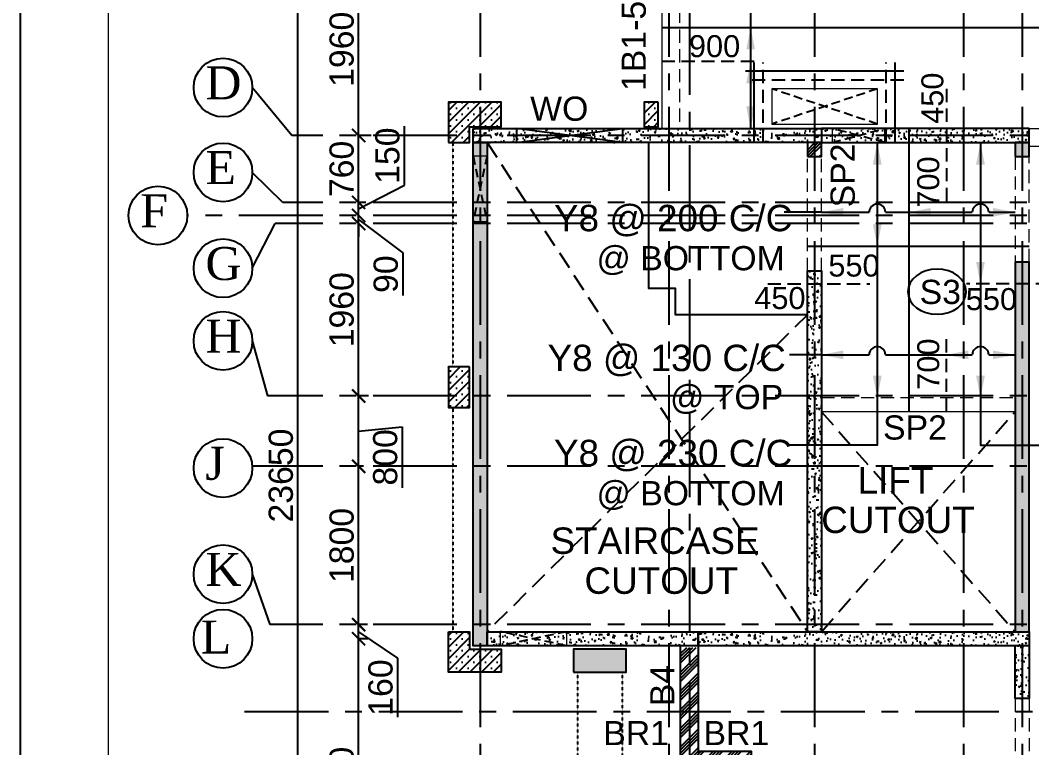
# Model space of a CAD drawing. Header units: inches. Extents: x 278200 to 407749, y -182622 to -96622.
# Drawn here: x 278200 to 289696, y -153893 to -145623 of the extents above; entities that cross this region are included whole.
import ezdxf

# ---------------------------------------------------------------- set-up
doc = ezdxf.new("R2010")
doc.units = ezdxf.units.IN
doc.header["$MEASUREMENT"] = 0
for name, pattern in [('CENTER', [50.8, 31.75, -6.35, 6.35, -6.35]), ('DASHED2', [9.525, 6.35, -3.175]), ('Hidden', [3, 2, -1])]:
    doc.linetypes.add(name, pattern=pattern)
for name, color, linetype in [('1', 8, 'Continuous'), ('160 R.C. WALL HAT', 8, 'Continuous'), ('160 R.C.WALL', 6, 'Continuous'), ('2', 5, 'Continuous'), ('4', 4, 'Continuous'), ('5', 2, 'Continuous'), ('AR-Column', 40, 'Continuous'), ('AR-Hidden', 251, 'DASHED2'), ('BEAM TEXT', 4, 'Continuous'), ('CUTOUT LINE', 2, 'Continuous'), ('DIM', 251, 'Continuous'), ('DOP IN SHEAR WALL', 5, 'Continuous'), ('GIRD CIR', 1, 'Continuous'), ('GIRD TEXT', 4, 'Continuous'), ('GRID', 8, 'CENTER'), ('GRID DIM', 4, 'Continuous'), ('NON S.WALL HATCH', 8, 'Continuous'), ('NON STRUC R.C.WALL', 6, 'Continuous'), ('NON.STRUC.R.C.WALLS', 1, 'Continuous'), ('SECOND FLOOR BEAM', 6, 'Continuous'), ('SLAB ARROW', 5, 'Continuous'), ('SLAB DIS', 32, 'Continuous'), ('SPANRAL BEAM', 3, 'Continuous'), ('TEXT-1', 3, 'Continuous')]:
    doc.layers.add(name, color=color, linetype=linetype)
for name, color, linetype, lineweight in [('BEAMS', 3, 'Continuous', 0), ('cutout', 2, 'Continuous', 5), ('JKEC COLHAT', 2, 'Continuous', 20), ('SLAB CIR', 1, 'Continuous', 25), ('SLAB REIN', 31, 'Continuous', 0), ('SLAB TXT', 3, 'Continuous', 0), ('text', 4, 'Continuous', 30)]:
    doc.layers.add(name, color=color, linetype=linetype, lineweight=lineweight)
doc.styles.add('T200', font='sanss___.ttf', dxfattribs={"height": 275})
doc.styles.add('T300', font='sanss___.ttf', dxfattribs={"height": 350})
doc.styles.add('T400', font='romantic.ttf')
doc.dimstyles.new('T 300', dxfattribs={"dimtxt": 275, "dimasz": 150, "dimexe": 1, "dimexo": 0, "dimgap": 50, "dimtad": 1, "dimdec": 0, "dimrnd": 5, "dimdsep": 46, "dimtxsty": 'T200', "dimblk": 'ARCHTICK', "dimcen": 2.5, "dimdle": 1, "dimclrd": 5, "dimclre": 253, "dimclrt": 4, "dimadec": 0, "dimazin": 0, "dimtfac": 1, "dimtdec": 0, "dimtmove": 2, "dimatfit": 3, "dimfxl": 0, "dimarcsym": 0})
pattern_1 = [(50, (2466434.82, 88742.12), (179.315046, -15.688034), [18.75, -206.25]), (355, (2466434.82, 88742.12), (-34.687833, 188.048033), [15, -165]), (100.4514445, (2466449.76, 88740.82), (144.627212, 172.359998), [15.935048, -175.285528]), (46.1842, (2466434.82, 88792.12), (266.810333, -41.37982), [28.125, -309.375]), (96.635635, (2466457.05, 88788.67), (233.665486, 243.52965), [23.902586, -262.92844]), (351.184164, (2466434.82, 88792.12), (233.665486, 243.52965), [22.5, -247.5]), (21, (2466459.82, 88779.62), (149.226763, -100.654723), [18.75, -206.25]), (326, (2466459.82, 88779.62), (60.828833, 181.287511), [15, -165]), (71.451445, (2466472.25, 88771.23), (210.055594, 80.632788), [15.935047, -175.285528]), (37.5, (2466434.816, 88742.12), (3.0399638, 83.2234635), [0, -163, 0, -167.5, 0, -165.625]), (7.5, (2466434.82, 88742.12), (65.7673844, 98.602928), [0, -95.5, 0, -159.25, 0, -63.125]), (327.5, (2466379.066, 88742.12), (133.455609, -5.638718), [0, -62.5, 0, -195, 0, -258.75]), (317.5, (2466354.07, 88742.12), (145.7965423, 25.0262456), [0, -81.25, 0, -129.5, 0, -183.75])]
pattern_2 = [(45, (-131825.64, 75915.45), (-66.29126, 66.29126), []), (45, (-131759.35, 75915.45), (-66.29126, 66.29126), [0, -93.75])]

# ---------------------------------------------------------------- blocks, each defined once
blk = doc.blocks.new('_ARCHTICK')
at = {"color": 0, "linetype": 'ByBlock', "const_width": 0.15}
blk.add_lwpolyline([(-0.5, -0.5), (0.5, 0.5)], dxfattribs=at)
blk = doc.blocks.new('*D746')
at = {"layer": 'Defpoints', "color": 0}
for p in [(281355, -138974), (281812, -138974, 15), (281812, -162624, 15)]:
    blk.add_point(p, dxfattribs=at)
at = {"layer": 'GRID DIM', "color": 253, "lineweight": -2}
for p, q in [((281812, -138974), (281354, -138974)), ((281812, -162624), (281354, -162624))]:
    blk.add_line(p, q, dxfattribs=at)
at = {"layer": 'GRID DIM', "color": 5, "lineweight": -2}
blk.add_line((281355, -162625), (281355, -138973), dxfattribs=at)
at = {"layer": 'GRID DIM', "color": 5, "lineweight": -2, "xscale": 150, "yscale": 150, "zscale": 150}
for p, rotation in [((281355, -138974), 90), ((281355, -162624), 270)]:
    blk.add_blockref('_ARCHTICK', p, dxfattribs=dict(at, rotation=rotation))
at = {"layer": 'GRID DIM', "color": 4, "insert": (281163, -150799), "char_height": 275, "attachment_point": 5, "rotation": 90, "style": 'T200'}
blk.add_mtext('23650', dxfattribs=at)
blk = doc.blocks.new('*D749')
at = {"layer": 'Defpoints', "color": 0}
for p in [(282046, -152654), (282149, -152654, 15), (282220, -155964, 15)]:
    blk.add_point(p, dxfattribs=at)
at = {"layer": 'GRID DIM', "color": 253, "lineweight": -2}
for p, q in [((282149, -152654), (282045, -152654)), ((282220, -155964), (282045, -155964))]:
    blk.add_line(p, q, dxfattribs=at)
at = {"layer": 'GRID DIM', "color": 5, "lineweight": -2}
blk.add_line((282046, -155965), (282046, -152653), dxfattribs=at)
at = {"layer": 'GRID DIM', "color": 5, "lineweight": -2, "xscale": 150, "yscale": 150, "zscale": 150}
for p, rotation in [((282046, -152654), 90), ((282046, -155964), 270)]:
    blk.add_blockref('_ARCHTICK', p, dxfattribs=dict(at, rotation=rotation))
at = {"layer": 'GRID DIM', "color": 4, "insert": (281854, -154309), "char_height": 275, "attachment_point": 5, "rotation": 90, "style": 'T200'}
blk.add_mtext('3310', dxfattribs=at)
blk = doc.blocks.new('*D750')
at = {"layer": 'Defpoints', "color": 0}
for p in [(282046, -152494), (282146, -152494, 15), (282149, -152654, 15)]:
    blk.add_point(p, dxfattribs=at)
at = {"layer": 'GRID DIM', "color": 253, "lineweight": -2}
for p, q in [((282146, -152494), (282045, -152494)), ((282149, -152654), (282045, -152654))]:
    blk.add_line(p, q, dxfattribs=at)
at = {"layer": 'GRID DIM', "color": 5, "lineweight": -2}
for p, q in [((282046, -152655), (282046, -152493)), ((282046, -152574), (282488, -152873)), ((282488, -152873), (282488, -153545))]:
    blk.add_line(p, q, dxfattribs=at)
at = {"layer": 'GRID DIM', "color": 5, "lineweight": -2, "xscale": 150, "yscale": 150, "zscale": 150}
for p, rotation in [((282046, -152494), 90), ((282046, -152654), 270)]:
    blk.add_blockref('_ARCHTICK', p, dxfattribs=dict(at, rotation=rotation))
at = {"layer": 'GRID DIM', "color": 4, "insert": (282296, -153209), "char_height": 275, "attachment_point": 5, "rotation": 90, "style": 'T200'}
blk.add_mtext('160', dxfattribs=at)
blk = doc.blocks.new('*D751')
at = {"layer": 'Defpoints', "color": 0}
for p in [(282046, -150694), (282100, -150694, 15), (282146, -152494, 15)]:
    blk.add_point(p, dxfattribs=at)
at = {"layer": 'GRID DIM', "color": 253, "lineweight": -2}
for p, q in [((282100, -150694), (282045, -150694)), ((282146, -152494), (282045, -152494))]:
    blk.add_line(p, q, dxfattribs=at)
at = {"layer": 'GRID DIM', "color": 5, "lineweight": -2}
blk.add_line((282046, -152495), (282046, -150693), dxfattribs=at)
at = {"layer": 'GRID DIM', "color": 5, "lineweight": -2, "xscale": 150, "yscale": 150, "zscale": 150}
for p, rotation in [((282046, -150694), 90), ((282046, -152494), 270)]:
    blk.add_blockref('_ARCHTICK', p, dxfattribs=dict(at, rotation=rotation))
at = {"layer": 'GRID DIM', "color": 4, "insert": (281854, -151594), "char_height": 275, "attachment_point": 5, "rotation": 90, "style": 'T200'}
blk.add_mtext('1800', dxfattribs=at)
blk = doc.blocks.new('*D752')
at = {"layer": 'Defpoints', "color": 0}
for p in [(282046, -149894), (282159, -149894, 15), (282100, -150694, 15)]:
    blk.add_point(p, dxfattribs=at)
at = {"layer": 'GRID DIM', "color": 253, "lineweight": -2}
for p, q in [((282159, -149894), (282045, -149894)), ((282100, -150694), (282045, -150694))]:
    blk.add_line(p, q, dxfattribs=at)
at = {"layer": 'GRID DIM', "color": 5, "lineweight": -2}
for p, q in [((282046, -150695), (282046, -149893)), ((282046, -150294), (282541, -150244)), ((282541, -150244), (282541, -150940))]:
    blk.add_line(p, q, dxfattribs=at)
at = {"layer": 'GRID DIM', "color": 5, "lineweight": -2, "xscale": 150, "yscale": 150, "zscale": 150}
for p, rotation in [((282046, -149894), 90), ((282046, -150694), 270)]:
    blk.add_blockref('_ARCHTICK', p, dxfattribs=dict(at, rotation=rotation))
at = {"layer": 'GRID DIM', "color": 4, "insert": (282349, -150592), "char_height": 275, "attachment_point": 5, "rotation": 90, "style": 'T200'}
blk.add_mtext('800', dxfattribs=at)
blk = doc.blocks.new('*D753')
at = {"layer": 'Defpoints', "color": 0}
for p in [(282046, -147934, 15), (282046, -147934), (282159, -149894, 15)]:
    blk.add_point(p, dxfattribs=at)
at = {"layer": 'GRID DIM', "color": 5, "lineweight": -2}
blk.add_line((282046, -149895), (282046, -147933), dxfattribs=at)
at = {"layer": 'GRID DIM', "color": 253, "lineweight": -2}
for p, q in [((282046, -147934), (282047, -147934)), ((282159, -149894), (282045, -149894))]:
    blk.add_line(p, q, dxfattribs=at)
at = {"layer": 'GRID DIM', "color": 5, "lineweight": -2, "xscale": 150, "yscale": 150, "zscale": 150}
for p, rotation in [((282046, -147934), 90), ((282046, -149894), 270)]:
    blk.add_blockref('_ARCHTICK', p, dxfattribs=dict(at, rotation=rotation))
at = {"layer": 'GRID DIM', "color": 4, "insert": (281854, -148914), "char_height": 275, "attachment_point": 5, "rotation": 90, "style": 'T200'}
blk.add_mtext('1960', dxfattribs=at)
blk = doc.blocks.new('*D754')
at = {"layer": 'Defpoints', "color": 0}
for p in [(282046, -147843, 15), (282046, -147843), (282046, -147934, 15)]:
    blk.add_point(p, dxfattribs=at)
at = {"layer": 'GRID DIM', "color": 5, "lineweight": -2}
for p, q in [((282046, -147843), (282046, -147693)), ((282046, -147934), (282046, -147843)), ((282046, -147934), (282046, -147843)), ((282046, -147889), (282547, -148267)), ((282046, -147934), (282046, -148084)), ((282547, -148267), (282547, -148754))]:
    blk.add_line(p, q, dxfattribs=at)
at = {"layer": 'GRID DIM', "color": 253, "lineweight": -2}
for p, q in [((282046, -147843), (282047, -147843)), ((282046, -147934), (282047, -147934))]:
    blk.add_line(p, q, dxfattribs=at)
at = {"layer": 'GRID DIM', "color": 5, "lineweight": -2, "xscale": 150, "yscale": 150, "zscale": 150}
for p, rotation in [((282046, -147843), 270), ((282046, -147934), 90)]:
    blk.add_blockref('_ARCHTICK', p, dxfattribs=dict(at, rotation=rotation))
at = {"layer": 'GRID DIM', "color": 4, "insert": (282355, -148510), "char_height": 275, "attachment_point": 5, "rotation": 90, "style": 'T200'}
blk.add_mtext('90', dxfattribs=at)
blk = doc.blocks.new('*D755')
at = {"layer": 'Defpoints', "color": 0}
for p in [(282046, -147694), (282129, -147694, 15), (282046, -147843, 15)]:
    blk.add_point(p, dxfattribs=at)
at = {"layer": 'GRID DIM', "color": 5, "lineweight": -2}
for p, q in [((282566, -147500), (282566, -146827)), ((282046, -147769), (282566, -147500)), ((282046, -147844), (282046, -147693))]:
    blk.add_line(p, q, dxfattribs=at)
at = {"layer": 'GRID DIM', "color": 253, "lineweight": -2}
for p, q in [((282129, -147694), (282045, -147694)), ((282046, -147843), (282047, -147843))]:
    blk.add_line(p, q, dxfattribs=at)
at = {"layer": 'GRID DIM', "color": 5, "lineweight": -2, "xscale": 150, "yscale": 150, "zscale": 150}
for p, rotation in [((282046, -147694), 90), ((282046, -147843), 270)]:
    blk.add_blockref('_ARCHTICK', p, dxfattribs=dict(at, rotation=rotation))
at = {"layer": 'GRID DIM', "color": 4, "insert": (282374, -147163), "char_height": 275, "attachment_point": 5, "rotation": 90, "style": 'T200'}
blk.add_mtext('150', dxfattribs=at)
blk = doc.blocks.new('*D756')
at = {"layer": 'Defpoints', "color": 0}
for p in [(282046, -146934), (282190, -146934, 15), (282129, -147694, 15)]:
    blk.add_point(p, dxfattribs=at)
at = {"layer": 'GRID DIM', "color": 253, "lineweight": -2}
for p, q in [((282190, -146934), (282045, -146934)), ((282129, -147694), (282045, -147694))]:
    blk.add_line(p, q, dxfattribs=at)
at = {"layer": 'GRID DIM', "color": 5, "lineweight": -2}
blk.add_line((282046, -147695), (282046, -146933), dxfattribs=at)
at = {"layer": 'GRID DIM', "color": 5, "lineweight": -2, "xscale": 150, "yscale": 150, "zscale": 150}
for p, rotation in [((282046, -146934), 90), ((282046, -147694), 270)]:
    blk.add_blockref('_ARCHTICK', p, dxfattribs=dict(at, rotation=rotation))
at = {"layer": 'GRID DIM', "color": 4, "insert": (281854, -147314), "char_height": 275, "attachment_point": 5, "rotation": 90, "style": 'T200'}
blk.add_mtext('760', dxfattribs=at)
blk = doc.blocks.new('*D757')
at = {"layer": 'Defpoints', "color": 0}
for p in [(282046, -144974), (282340, -144974, 15), (282190, -146934, 15)]:
    blk.add_point(p, dxfattribs=at)
at = {"layer": 'GRID DIM', "color": 253, "lineweight": -2}
for p, q in [((282340, -144974), (282045, -144974)), ((282190, -146934), (282045, -146934))]:
    blk.add_line(p, q, dxfattribs=at)
at = {"layer": 'GRID DIM', "color": 5, "lineweight": -2}
blk.add_line((282046, -146935), (282046, -144973), dxfattribs=at)
at = {"layer": 'GRID DIM', "color": 5, "lineweight": -2, "xscale": 150, "yscale": 150, "zscale": 150}
for p, rotation in [((282046, -144974), 90), ((282046, -146934), 270)]:
    blk.add_blockref('_ARCHTICK', p, dxfattribs=dict(at, rotation=rotation))
at = {"layer": 'GRID DIM', "color": 4, "insert": (281854, -145954), "char_height": 275, "attachment_point": 5, "rotation": 90, "style": 'T200'}
blk.add_mtext('1960', dxfattribs=at)
blk = doc.blocks.new('A$C02A55DAE')
at = {"layer": 'NON S.WALL HATCH'}
h = blk.add_hatch(dxfattribs=at)
h.set_pattern_fill('SACNCR', color=256, scale=1000)
h.set_pattern_definition(pattern_2)
h.paths.add_polyline_path([(-2195, -11480), (-1955, -11480), (-1955, -11680), (-1595, -11680), (-1595, -11940), (-2195, -11940)])
h.paths.add_polyline_path([(-2195, -5920), (-1955, -5920), (-1955, -5740), (-1595, -5740), (-1595, -5460), (-2195, -5460)])
h.paths.add_polyline_path([(-1955, -8930), (-1955, -8470), (-2195, -8470), (-2195, -8930)])
h = blk.add_hatch(dxfattribs=at)
h.set_pattern_fill('SACNCR', color=256, scale=1000)
h.set_pattern_definition(pattern_2)
h.paths.add_polyline_path([(30, -5740), (190, -5740), (190, -5760), (190, -5460), (30, -5460)])
h = blk.add_hatch(dxfattribs=at)
h.set_pattern_fill('SACNCR', color=256, scale=1000)
h.set_pattern_definition([(45, (-131825.64, 74440.45), (-66.29126, 66.29126), []), (45, (-131759.35, 74440.45), (-66.29126, 66.29126), [0, -93.75])])
h.paths.add_polyline_path([(-774, -21790), (-174, -21790), (-174, -21190), (-774, -21190)])
h.paths.add_polyline_path([(-774, -18480), (-174, -18480), (-174, -17880), (-774, -17880)])
h.paths.add_polyline_path([(-774, -15170), (-174, -15170), (-174, -14570), (-774, -14570)])
h.paths.add_polyline_path([(-774, -11940), (-174, -11940), (-174, -11680), (-774, -11680)])
at = {"layer": 'AR-Column', "color": 4, "elevation": -29}
for points in [[(-2195, -5920), (-1955, -5920), (-1955, -5740), (-1595, -5740), (-1595, -5460), (-2195, -5460)], [(-1955, -8470), (-2195, -8470), (-2195, -8930), (-1955, -8930)], [(-2195, -11480), (-1955, -11480), (-1955, -11680), (-1595, -11680), (-1595, -11940), (-2195, -11940)], [(-774, -11940), (-174, -11940), (-174, -11680), (-774, -11680)]]:
    blk.add_lwpolyline(points, close=True, dxfattribs=at)
blk.add_lwpolyline([(190, -5460), (30, -5460), (30, -5740), (190, -5740), (190, -5460)], dxfattribs=at)
at = {"layer": 'AR-Hidden', "ltscale": 0.009}
for p, q in [((-2145, -5920, -29), (-2145, -8470, -29)), ((-2145, -8930, -29), (-2145, -11480, -29)), ((-726, -11940, -29), (-726, -14570, -29)), ((-221, -11940, -29), (-221, -14570, -29))]:
    blk.add_line(p, q, dxfattribs=at)

msp = doc.modelspace()

# ---------------------------------------------------------------- hatches: boundary and pattern name
at = {"layer": '160 R.C. WALL HAT'}
h = msp.add_hatch(dxfattribs=at)
h.set_pattern_fill('AR-CONC', color=256, scale=25)
h.set_pattern_definition(pattern_1)
h.paths.add_polyline_path([(287305.7, -146853.7), (283345.7, -146853.7), (283345.7, -147013.7), (287305.7, -147013.7)])
h = msp.add_hatch(dxfattribs=at)
h.set_pattern_fill('AR-CONC', color=256, scale=25)
h.set_pattern_definition(pattern_1)
h.paths.add_polyline_path([(289665.7, -146853.7), (287305.7, -146853.7), (287305.7, -147013.7), (289665.7, -147013.7)])
h = msp.add_hatch(dxfattribs=at)
h.set_pattern_fill('AR-CONC', color=256, scale=25)
h.set_pattern_definition(pattern_1)
h.paths.add_polyline_path([(283505.7, -147013.7), (283345.7, -147013.7), (283345.7, -152733.7), (283505.7, -152733.7)])
h = msp.add_hatch(dxfattribs=at)
h.set_pattern_fill('AR-CONC', color=256, scale=25)
h.set_pattern_definition([(50, (2468634.82, 83182.12), (179.315046, -15.688034), [18.75, -206.25]), (355, (2468634.82, 83182.12), (-34.687833, 188.048033), [15, -165]), (100.4514445, (2468649.76, 83180.82), (144.627212, 172.359998), [15.935048, -175.285528]), (46.1842, (2468634.82, 83232.12), (266.810333, -41.37982), [28.125, -309.375]), (96.635635, (2468657.05, 83228.67), (233.665486, 243.52965), [23.902586, -262.92844]), (351.184164, (2468634.82, 83232.12), (233.665486, 243.52965), [22.5, -247.5]), (21, (2468659.82, 83219.62), (149.226763, -100.654723), [18.75, -206.25]), (326, (2468659.82, 83219.62), (60.828833, 181.287511), [15, -165]), (71.451445, (2468672.25, 83211.23), (210.055594, 80.632788), [15.935047, -175.285528]), (37.5, (2468634.816, 83182.12), (3.0399638, 83.2234635), [0, -163, 0, -167.5, 0, -165.625]), (7.5, (2468634.82, 83182.12), (65.7673844, 98.602928), [0, -95.5, 0, -159.25, 0, -63.125]), (327.5, (2468579.066, 83182.12), (133.455609, -5.638718), [0, -62.5, 0, -195, 0, -258.75]), (317.5, (2468554.07, 83182.12), (145.7965423, 25.0262456), [0, -81.25, 0, -129.5, 0, -183.75])])
h.paths.add_polyline_path([(289665.7, -148373.7), (289505.7, -148373.7), (289505.7, -152573.7), (289665.7, -152573.7)])
h.paths.add_polyline_path([(289505.7, -147173.7), (289665.7, -147173.7), (289665.7, -147013.7), (289505.7, -147013.7)])
h = msp.add_hatch(dxfattribs=at)
h.set_pattern_fill('AR-CONC', color=256, scale=25)
h.set_pattern_definition([(50, (2466274.82, 83182.12), (179.315046, -15.688034), [18.75, -206.25]), (355, (2466274.82, 83182.12), (-34.687833, 188.048033), [15, -165]), (100.4514445, (2466289.76, 83180.82), (144.627212, 172.359998), [15.935048, -175.285528]), (46.1842, (2466274.82, 83232.12), (266.810333, -41.37982), [28.125, -309.375]), (96.635635, (2466297.05, 83228.67), (233.665486, 243.52965), [23.902586, -262.92844]), (351.184164, (2466274.82, 83232.12), (233.665486, 243.52965), [22.5, -247.5]), (21, (2466299.82, 83219.62), (149.226763, -100.654723), [18.75, -206.25]), (326, (2466299.82, 83219.62), (60.828833, 181.287511), [15, -165]), (71.451445, (2466312.25, 83211.23), (210.055594, 80.632788), [15.935047, -175.285528]), (37.5, (2466274.816, 83182.12), (3.0399638, 83.2234635), [0, -163, 0, -167.5, 0, -165.625]), (7.5, (2466274.82, 83182.12), (65.7673844, 98.602928), [0, -95.5, 0, -159.25, 0, -63.125]), (327.5, (2466219.066, 83182.12), (133.455609, -5.638718), [0, -62.5, 0, -195, 0, -258.75]), (317.5, (2466194.07, 83182.12), (145.7965423, 25.0262456), [0, -81.25, 0, -129.5, 0, -183.75])])
h.paths.add_polyline_path([(287145.7, -148473.7), (287145.7, -152573.7), (287305.7, -152573.7), (287305.7, -148473.7)])
h = msp.add_hatch(dxfattribs=at)
h.set_pattern_fill('AR-CONC', color=256, scale=25)
h.set_pattern_definition([(50, (2465034.82, 83022.12), (179.315046, -15.688034), [18.75, -206.25]), (355, (2465034.82, 83022.12), (-34.687833, 188.048033), [15, -165]), (100.4514445, (2465049.76, 83020.82), (144.627212, 172.359998), [15.935048, -175.285528]), (46.1842, (2465034.82, 83072.12), (266.810333, -41.37982), [28.125, -309.375]), (96.635635, (2465057.05, 83068.67), (233.665486, 243.52965), [23.902586, -262.92844]), (351.184164, (2465034.82, 83072.12), (233.665486, 243.52965), [22.5, -247.5]), (21, (2465059.82, 83059.62), (149.226763, -100.654723), [18.75, -206.25]), (326, (2465059.82, 83059.62), (60.828833, 181.287511), [15, -165]), (71.451445, (2465072.25, 83051.23), (210.055594, 80.632788), [15.935047, -175.285528]), (37.5, (2465034.816, 83022.12), (3.0399638, 83.2234635), [0, -163, 0, -167.5, 0, -165.625]), (7.5, (2465034.82, 83022.12), (65.7673844, 98.602928), [0, -95.5, 0, -159.25, 0, -63.125]), (327.5, (2464979.066, 83022.12), (133.455609, -5.638718), [0, -62.5, 0, -195, 0, -258.75]), (317.5, (2464954.07, 83022.12), (145.7965423, 25.0262456), [0, -81.25, 0, -129.5, 0, -183.75])])
h.paths.add_polyline_path([(285905.7, -152573.7), (283505.7, -152573.7), (283505.7, -152733.7), (285905.7, -152733.7)])
h = msp.add_hatch(dxfattribs=at)
h.set_pattern_fill('AR-CONC', color=256, scale=25)
h.set_pattern_definition([(50, (2466434.82, 83022.12), (179.315046, -15.688034), [18.75, -206.25]), (355, (2466434.82, 83022.12), (-34.687833, 188.048033), [15, -165]), (100.4514445, (2466449.76, 83020.82), (144.627212, 172.359998), [15.935048, -175.285528]), (46.1842, (2466434.82, 83072.12), (266.810333, -41.37982), [28.125, -309.375]), (96.635635, (2466457.05, 83068.67), (233.665486, 243.52965), [23.902586, -262.92844]), (351.184164, (2466434.82, 83072.12), (233.665486, 243.52965), [22.5, -247.5]), (21, (2466459.82, 83059.62), (149.226763, -100.654723), [18.75, -206.25]), (326, (2466459.82, 83059.62), (60.828833, 181.287511), [15, -165]), (71.451445, (2466472.25, 83051.23), (210.055594, 80.632788), [15.935047, -175.285528]), (37.5, (2466434.816, 83022.12), (3.0399638, 83.2234635), [0, -163, 0, -167.5, 0, -165.625]), (7.5, (2466434.82, 83022.12), (65.7673844, 98.602928), [0, -95.5, 0, -159.25, 0, -63.125]), (327.5, (2466379.066, 83022.12), (133.455609, -5.638718), [0, -62.5, 0, -195, 0, -258.75]), (317.5, (2466354.07, 83022.12), (145.7965423, 25.0262456), [0, -81.25, 0, -129.5, 0, -183.75])])
h.paths.add_polyline_path([(289665.7, -152573.7), (285905.7, -152573.7), (285905.7, -152733.7), (289665.7, -152733.7)])
h = msp.add_hatch(dxfattribs=at)
h.set_pattern_fill('AR-CONC', color=256, scale=25)
h.set_pattern_definition([(50, (2468634.82, 82422.12), (179.315046, -15.688034), [18.75, -206.25]), (355, (2468634.82, 82422.12), (-34.687833, 188.048033), [15, -165]), (100.4514445, (2468649.76, 82420.82), (144.627212, 172.359998), [15.935048, -175.285528]), (46.1842, (2468634.82, 82472.12), (266.810333, -41.37982), [28.125, -309.375]), (96.635635, (2468657.05, 82468.67), (233.665486, 243.52965), [23.902586, -262.92844]), (351.184164, (2468634.82, 82472.12), (233.665486, 243.52965), [22.5, -247.5]), (21, (2468659.82, 82459.62), (149.226763, -100.654723), [18.75, -206.25]), (326, (2468659.82, 82459.62), (60.828833, 181.287511), [15, -165]), (71.451445, (2468672.25, 82451.23), (210.055594, 80.632788), [15.935047, -175.285528]), (37.5, (2468634.816, 82422.12), (3.0399638, 83.2234635), [0, -163, 0, -167.5, 0, -165.625]), (7.5, (2468634.82, 82422.12), (65.7673844, 98.602928), [0, -95.5, 0, -159.25, 0, -63.125]), (327.5, (2468579.066, 82422.12), (133.455609, -5.638718), [0, -62.5, 0, -195, 0, -258.75]), (317.5, (2468554.07, 82422.12), (145.7965423, 25.0262456), [0, -81.25, 0, -129.5, 0, -183.75])])
h.paths.add_polyline_path([(289665.7, -152733.7), (289505.7, -152733.7), (289505.7, -153333.7), (289665.7, -153333.7)])
at = {"layer": 'NON STRUC R.C.WALL'}
h = msp.add_hatch(dxfattribs=at)
h.set_pattern_fill('ANSI34', color=1, scale=200)
h.set_pattern_definition([(45, (2318048.67, 88742.12), (-106.066017, 106.066017), []), (45, (2318084.02, 88742.12), (-106.066017, 106.066017), []), (45, (2318119.38, 88742.12), (-106.066017, 106.066017), []), (45, (2318154.73, 88742.12), (-106.066017, 106.066017), [])])
h.paths.add_polyline_path([(287305.7, -147013.7), (287145.7, -147013.7), (287145.7, -147173.7), (287305.7, -147173.7)])
h = msp.add_hatch(dxfattribs=at)
h.set_pattern_fill('ANSI34', color=1, scale=200)
h.set_pattern_definition([(45, (2626358.34, -262294.72), (-106.066017, 106.066017), []), (45, (2626393.7, -262294.72), (-106.066017, 106.066017), []), (45, (2626429.05, -262294.72), (-106.066017, 106.066017), []), (45, (2626464.41, -262294.72), (-106.066017, 106.066017), [])])
h.paths.add_polyline_path([(285905.7, -152753.7), (285705.7, -152753.7), (285705.7, -154133.7), (286505.7, -154133.7), (286505.7, -153933.7), (285905.7, -153933.7)])

# ---------------------------------------------------------------- linework, layer by layer
at = {"layer": '1', "linetype": 'Hidden', "ltscale": 100}
for p, q in [((283505.7, -147013.7, 14.7), (287145.7, -152573.7, 14.7)), ((287145.7, -148972.8, 14.7), (283505.7, -152573.7, 14.7)), ((287305.7, -152573.7, 14.7), (289505.7, -150073.7, 14.7)), ((287305.7, -150073.7, 14.7), (289505.7, -152573.7, 14.7))]:
    msp.add_line(p, q, dxfattribs=at)
at = {"layer": '160 R.C.WALL', "elevation": 14.7}
for points in [[(283345.7, -146853.7), (287305.7, -146853.7), (287305.7, -147013.7), (283345.7, -147013.7)], [(289665.7, -146853.7), (287305.7, -146853.7), (287305.7, -147013.7), (289665.7, -147013.7)], [(283505.7, -152733.7), (283345.7, -152733.7), (283345.7, -147013.7), (283505.7, -147013.7)], [(289505.7, -147173.7), (289665.7, -147173.7), (289665.7, -147013.7), (289505.7, -147013.7)], [(289505.7, -152573.7), (289665.7, -152573.7), (289665.7, -148373.7), (289505.7, -148373.7)], [(287305.7, -152573.7), (287145.7, -152573.7), (287145.7, -148473.7), (287305.7, -148473.7)], [(283505.7, -152573.7), (285905.7, -152573.7), (285905.7, -152733.7), (283505.7, -152733.7)], [(285905.7, -152573.7), (289665.7, -152573.7), (289665.7, -152733.7), (285905.7, -152733.7)]]:
    msp.add_lwpolyline(points, close=True, dxfattribs=at)
msp.add_lwpolyline([(289665.7, -152713.7), (289665.7, -153333.7), (289505.7, -153333.7), (289505.7, -152733.7)], dxfattribs=at)
at = {"layer": '2', "color": 7}
for points in [[(286451.4, -145955, 14.7), (286501.4, -145705, 14.7), (286551.4, -145955, 14.7)], [(286451.4, -146339.4, 14.7), (286501.4, -146089.4, 14.7), (286551.4, -146339.4, 14.7)], [(286451.4, -146603.7, 14.7), (286501.4, -146853.7, 14.7), (286551.4, -146603.7, 14.7)], [(287890.3, -147263.7, 14.7), (287940.3, -147013.7, 14.7), (287990.3, -147263.7, 14.7)], [(289063.3, -147263.7, 14.7), (289113.3, -147013.7, 14.7), (289163.3, -147263.7, 14.7)], [(287555.7, -147756.6, 14.7), (287305.7, -147806.6, 14.7), (287555.7, -147856.6, 14.7)], [(288548, -147756.6, 14.7), (288298, -147806.6, 14.7), (288548, -147856.6, 14.7)], [(289255.7, -147756.6, 14.7), (289505.7, -147806.6, 14.7), (289255.7, -147856.6, 14.7)], [(287890.3, -147942.1, 14.7), (287940.3, -148192.1, 14.7), (287990.3, -147942.1, 14.7)], [(289063.3, -148369.8, 14.7), (289113.3, -148619.8, 14.7), (289163.3, -148369.8, 14.7)], [(287555.7, -149376.9, 14.7), (287305.7, -149426.9, 14.7), (287555.7, -149476.9, 14.7)], [(288975.7, -149376.9, 14.7), (288725.7, -149426.9, 14.7), (288975.7, -149476.9, 14.7)], [(289255.7, -149376.9, 14.7), (289505.7, -149426.9, 14.7), (289255.7, -149476.9, 14.7)], [(287890.3, -149663.7, 14.7), (287940.3, -149913.7, 14.7), (287990.3, -149663.7, 14.7)], [(289063.3, -149663.7, 14.7), (289113.3, -149913.7, 14.7), (289163.3, -149663.7, 14.7)]]:
    msp.add_solid(points, dxfattribs=at)
at = {"layer": '4', "elevation": 14.7}
msp.add_lwpolyline([(287145.7, -148972.8), (285645.7, -148972.8), (285645.7, -148672.8), (285345.7, -148672.8), (285345.7, -147023.2)], dxfattribs=at)
at = {"layer": '5'}
for p, q in [((285490.7, -145705, 14.7), (318217.6, -145705, 14.7)), ((286542.4, -147013.7, 15.2), (286542.4, -146103.6, 15.2)), ((288142, -147013.7, 15.2), (288142, -146103.6, 15.2)), ((288242, -146203.6, 15.2), (286442.4, -146203.6, 15.2)), ((288298, -146853.7, 14.7), (288298, -150073.7, 14.7)), ((287145.7, -148192.1, 14.7), (289665.7, -148192.1, 14.7))]:
    msp.add_line(p, q, dxfattribs=at)
at = {"layer": '5', "linetype": 'Hidden', "ltscale": 75}
for p, q in [((285490.7, -146089.4, 14.7), (286590.7, -146089.4, 14.7)), ((286642.4, -147013.7, 15.2), (286642.4, -146103.6, 15.2)), ((288042, -147013.7, 15.2), (288042, -146103.6, 15.2)), ((288242, -146303.6, 15.2), (286442.4, -146303.6, 15.2)), ((288725.7, -146403.7, 14.7), (288725.7, -147713.7, 14.7)), ((286695.7, -148619.8, 14.7), (287855.7, -148619.8, 14.7)), ((290115.7, -148619.8, 14.7), (288955.7, -148619.8, 14.7)), ((288725.7, -150073.7, 14.7), (288725.7, -149213.7, 14.7))]:
    msp.add_line(p, q, dxfattribs=at)
at = {"layer": 'BEAMS', "color": 4, "linetype": 'Continuous', "ltscale": 0.01}
for p, q in [((285490.7, -145053.7, 14.7), (285490.7, -146853.7, 14.7)), ((289505.7, -150073.7, 14.7), (287305.7, -150073.7, 14.7)), ((285705.7, -152733.7, 14.7), (285705.7, -154133.7, 14.7))]:
    msp.add_line(p, q, dxfattribs=at)
at = {"layer": 'BEAMS', "linetype": 'Hidden', "ltscale": 75}
for p, q in [((285690.7, -145053.7, 14.7), (285690.7, -146853.7, 14.7)), ((289665.7, -146853.7, 29.5), (291465.7, -146853.7, 29.5)), ((287145.7, -148473.7, 14.7), (287145.7, -147013.7, 14.7)), ((287305.7, -148473.7, 14.7), (287305.7, -147013.7, 14.7)), ((289665.7, -147053.7, 29.5), (291465.7, -147053.7, 29.5)), ((287305.7, -149913.7, 14.7), (289505.7, -149913.7, 14.7)), ((285905.7, -152733.7, 14.7), (285905.7, -155883.7, 14.7)), ((289505.7, -153333.7, 14.7), (289505.7, -155333.7, 14.7)), ((289665.7, -153333.7, 14.7), (289665.7, -155333.7, 14.7))]:
    msp.add_line(p, q, dxfattribs=at)
at = {"layer": 'BEAMS', "linetype": 'Hidden', "ltscale": 75, "elevation": 14.7}
msp.add_lwpolyline([(289505.7, -148373.7), (289665.7, -148373.7), (289665.7, -147173.7), (289505.7, -147173.7)], close=True, dxfattribs=at)
at = {"layer": 'cutout', "color": 4, "elevation": 15.2}
msp.add_lwpolyline([(286742.4, -146803.5), (287942, -146803.5), (287942, -146403.6), (286742.4, -146403.6)], close=True, dxfattribs=at)
at = {"layer": 'cutout'}
for points, elevation in [([(287427.3, -147013.7), (288027.2, -147013.7), (288027.2, -146853.7), (287427.3, -146853.7)], 15.2), ([(283505.7, -147914.5), (283345.7, -147914.5), (283345.7, -147164.5), (283505.7, -147164.5)], 0), ([(284406.5, -152733.7), (283656.5, -152733.7), (283656.5, -152573.7), (284406.5, -152573.7)], 14.7)]:
    msp.add_lwpolyline(points, close=True, dxfattribs=dict(at, elevation=elevation))
at = {"layer": 'CUTOUT LINE', "linetype": 'Hidden', "ltscale": 50}
for p, q in [((287942, -146803.5, 15.2), (286742.4, -146403.6, 15.2)), ((287942, -146403.6, 15.2), (286742.4, -146803.5, 15.2)), ((287427.3, -147013.7, 15.2), (288027.2, -146853.7, 15.2)), ((288027.2, -147013.7, 15.2), (287427.3, -146853.7, 15.2)), ((283345.7, -147164.5, 0), (283505.7, -147914.5, 0)), ((283505.7, -147164.5, 0), (283345.7, -147914.5, 0)), ((284406.5, -152733.7, 14.7), (283656.5, -152573.7, 14.7)), ((284406.5, -152573.7, 14.7), (283656.5, -152733.7, 14.7))]:
    msp.add_line(p, q, dxfattribs=at)
at = {"layer": 'Defpoints', "ltscale": 0.2}
msp.add_lwpolyline([(278199.9, -182621.9), (400199.9, -182621.9), (400199.9, -96621.9), (278199.9, -96621.9)], close=True, dxfattribs=at)
at = {"layer": 'DOP IN SHEAR WALL'}
for p, q in [((283845.7, -147013.7, 14.7), (285045.7, -146853.7, 14.7)), ((285045.7, -147013.7, 14.7), (283845.7, -146853.7, 14.7))]:
    msp.add_line(p, q, dxfattribs=at)
at = {"layer": 'DOP IN SHEAR WALL', "elevation": 14.7}
msp.add_lwpolyline([(283845.7, -146853.7), (285045.7, -146853.7), (285045.7, -147013.7), (283845.7, -147013.7)], close=True, dxfattribs=at)
at = {"layer": 'GIRD CIR'}
for centre in [(280504.4, -146389.4, 14.7), (280504.4, -147353, 14.7), (279765, -147843.3, 14.7), (280504.4, -148443, 14.7), (280504.4, -149268.8, 14.7), (280504.4, -150713.7, 14.7), (280504.4, -151919.8, 14.7), (280504.4, -152653.7, 14.7)]:
    msp.add_circle(centre, 333.3, dxfattribs=at)
at = {"layer": 'GRID', "ltscale": 30}
for p, q in [((283425.7, -134417.5, 14.7), (283425.7, -165454.1, 14.7)), ((285570.7, -134417.5, 14.7), (285570.7, -165454.1, 14.7)), ((287225.7, -134417.5, 14.7), (287225.7, -165454.1, 14.7)), ((288920.7, -134417.5, 14.7), (288920.7, -165454.1, 14.7)), ((289585.7, -134417.5, 14.7), (289585.7, -165454.1, 14.7)), ((285805.7, -134851.9, 14.7), (285805.7, -165454.1, 14.7)), ((281288.5, -146933.7, 14.7), (280837.7, -146389.4, 14.7)), ((366982.1, -146933.7, 14.7), (281288.5, -146933.7, 14.7)), ((281183, -147693.7, 14.7), (280837.7, -147353, 14.7)), ((366982.1, -147693.7, 14.7), (281183, -147693.7, 14.7)), ((366982.1, -147843.3, 14.7), (280098.3, -147843.3, 14.7)), ((280837.7, -148443, 14.7), (281098.8, -147933.7, 14.7)), ((366982.1, -147933.7, 14.7), (281098.8, -147933.7, 14.7)), ((280837.7, -149268.8, 14.7), (281010.3, -149893.7, 14.7)), ((366982.1, -149893.7, 14.7), (281010.3, -149893.7, 14.7)), ((366982.1, -150693.7, 14.7), (280837.7, -150693.7, 14.7)), ((280837.7, -151919.8, 14.7), (281034.8, -152493.7, 14.7)), ((366982.1, -152493.7, 14.7), (281034.8, -152493.7, 14.7)), ((367046.1, -153484.5, 14.7), (280691.7, -153484.5, 14.7))]:
    msp.add_line(p, q, dxfattribs=at)
at = {"layer": 'JKEC COLHAT', "ltscale": 0.2}
msp.add_lwpolyline([(279199.9, -181621.9), (399199.9, -181621.9), (399199.9, -97621.9), (279199.9, -97621.9)], close=True, dxfattribs=at)
at = {"layer": 'NON.STRUC.R.C.WALLS', "elevation": 14.7}
msp.add_lwpolyline([(287145.7, -147173.7), (287305.7, -147173.7), (287305.7, -147013.7), (287145.7, -147013.7)], close=True, dxfattribs=at)
msp.add_lwpolyline([(285905.7, -152733.7), (285905.7, -153933.7), (286505.7, -153933.7), (286505.7, -154133.7), (285705.7, -154133.7), (285705.7, -152733.7)], dxfattribs=at)
at = {"layer": 'SLAB ARROW'}
for p, q in [((286501.4, -146853.7, 14.7), (286501.4, -145073.7, 14.7)), ((287940.3, -147013.7, 14.7), (287940.3, -149913.7, 14.7)), ((289113.3, -147013.7, 14.7), (289113.3, -149913.7, 14.7)), ((287305.7, -147806.6, 14.7), (286880.4, -147806.6, 14.7)), ((287305.7, -147806.6, 14.7), (287847.2, -147806.6, 14.7)), ((288033.4, -147806.6, 14.7), (289020.2, -147806.6, 14.7)), ((289206.4, -147806.6, 14.7), (289505.7, -147806.6, 14.7)), ((287305.7, -149426.9, 14.7), (286944, -149426.9, 14.7)), ((287305.7, -149426.9, 14.7), (287847.2, -149426.9, 14.7)), ((288033.4, -149426.9, 14.7), (289020.2, -149426.9, 14.7)), ((289017.1, -149426.9, 14.7), (289020.2, -149426.9, 14.7)), ((289206.4, -149426.9, 14.7), (289505.7, -149426.9, 14.7))]:
    msp.add_line(p, q, dxfattribs=at)
at = {"layer": 'SLAB ARROW', "elevation": 14.7}
for points in [[(287940.3, -149913.7), (287940.3, -150455.2), (286939.7, -150455.2)], [(289113.3, -149913.7), (289113.3, -150455.2), (289839, -150455.2)]]:
    msp.add_lwpolyline(points, dxfattribs=at)
at = {"layer": 'SLAB ARROW'}
for centre in [(287940.3, -147806.6, 14.7), (289113.3, -147806.6, 14.7), (287940.3, -149426.9, 14.7), (289113.3, -149426.9, 14.7)]:
    msp.add_arc(centre, 93.1, 0, 180, dxfattribs=at)
at = {"layer": 'SLAB CIR', "extrusion": (0, 0, -1)}
msp.add_ellipse((288620.1, -148709.3), major_axis=(331, 0), ratio=0.77685, dxfattribs=at)

# ---------------------------------------------------------------- block references
at = {"layer": 'DIM', "color": 1}
msp.add_blockref('A$C02A55DAE', (285260.7, -141093.7, 29.5), dxfattribs=at)

# ---------------------------------------------------------------- texts
at = {"layer": 'BEAM TEXT', "style": 'T300'}
msp.add_text('B4', height=275, rotation=90, dxfattribs=at).set_placement((285634.4, -153420.6))
for p in [(284825.6, -153863.5), (285965.2, -153863.5)]:
    msp.add_text('BR1', height=275, dxfattribs=at).set_placement(p)
at = {"layer": 'GIRD TEXT', "ltscale": 7, "style": 'T400'}
for s, p in [('D', (280304.9, -146522.8)), ('E', (280304.9, -147486.3)), ('F', (279565.5, -147976.7)), ('G', (280304.9, -148576.3)), ('H', (280304.9, -149402.1)), ('J', (280304.9, -150847)), ('K', (280304.9, -152053.1)), ('L', (280252.2, -152822.1))]:
    msp.add_text(s, height=375, dxfattribs=at).set_placement(p)
at = {"layer": 'SECOND FLOOR BEAM', "style": 'T300'}
msp.add_text('1B1-5', height=275, rotation=90, dxfattribs=at).set_placement((285309.6, -146428.1))
at = {"layer": 'SLAB DIS', "style": 'T200'}
for s, p in [('900', (285799.6, -146043.2)), ('550', (287384.3, -148537.2)), ('450', (286542.5, -148906.4)), ('550', (288946.2, -148918.5))]:
    msp.add_text(s, height=250, dxfattribs=at).set_placement(p)
for s, p in [('450', (288691.4, -146801.2)), ('700', (288644.3, -147754)), ('700', (288644.3, -149824))]:
    msp.add_text(s, height=250, rotation=90, dxfattribs=at).set_placement(p)
at = {"layer": 'SLAB REIN', "color": 3, "style": 'T200'}
for s, p in [('Y8 @ 200 C/C', (284265.9, -148022)), ('Y8 @ 130 C/C', (284192.8, -149612)), ('Y8 @ 230 C/C', (284265.9, -150692.9))]:
    msp.add_text(s, height=300, dxfattribs=at).set_placement(p)
at = {"layer": 'SLAB REIN', "color": 30, "style": 'T200'}
for s, p in [('@ BOTTOM', (284749.3, -148465.7)), ('@ TOP', (285585.3, -150044.6)), ('@ BOTTOM', (284749.3, -151136.6))]:
    msp.add_text(s, height=275, dxfattribs=at).set_placement(p)
at = {"layer": 'SLAB TXT', "style": 'T300'}
msp.add_text('S3', height=275, dxfattribs=at).set_placement((288421.8, -148849))
at = {"layer": 'SPANRAL BEAM', "style": 'T300'}
msp.add_text('SP2', height=275, rotation=90, dxfattribs=at).set_placement((287684.5, -147750.5))
msp.add_text('SP2', height=275, dxfattribs=at).set_placement((288005.6, -150390.2))
at = {"layer": 'text', "color": 30, "style": 'T300'}
for s, p in [('LIFT', (287716.2, -151003.7)), ('CUTOUT', (287302.5, -151452.8)), ('STAIRCASE', (284227, -151689.5)), ('CUTOUT', (284612.4, -152143.6))]:
    msp.add_text(s, height=300, dxfattribs=at).set_placement(p)
at = {"layer": 'TEXT-1', "style": 'T300'}
msp.add_text('WO', height=275, dxfattribs=at).set_placement((283995.5, -146766.4))

# ---------------------------------------------------------------- dimensions: what is measured, and where the dimension line sits
at = {"layer": 'GRID DIM'}
for base, p1, p2, picture, middle in [((281355, -138973.8), (281811.5, -162623.7, 14.7), (281811.5, -138973.8, 14.7), '*D746', (281163.2, -150798.7)), ((282045.6, -144973.7), (282189.7, -146933.7, 14.7), (282339.6, -144973.7, 14.7), '*D757', (281853.7, -145953.7)), ((282045.6, -146933.7), (282128.7, -147693.7, 14.7), (282189.7, -146933.7, 14.7), '*D756', (281853.7, -147313.7)), ((282045.6, -147933.7), (282159.4, -149893.7, 14.7), (282045.6, -147933.7, 14.7), '*D753', (281853.7, -148913.7)), ((282045.6, -150693.7), (282146.2, -152493.7, 14.7), (282100.3, -150693.7, 14.7), '*D751', (281853.9, -151593.7)), ((282045.6, -152653.7), (282220.1, -155963.7, 14.7), (282148.9, -152653.7, 14.7), '*D749', (281853.7, -154308.7))]:
    dim = msp.add_linear_dim(base=base, p1=p1, p2=p2, angle=90, dimstyle='T 300', dxfattribs=at)
    dim.commit()
    dim.dimension.update_dxf_attribs({"geometry": picture, "text_midpoint": middle})
for base, p1, p2, picture, middle in [((282045.6, -147693.7), (282045.6, -147843.3, 14.7), (282128.7, -147693.7, 14.7), '*D755', (282566.1, -147449.6)), ((282045.6, -147843.3), (282045.6, -147933.7, 14.7), (282045.6, -147843.3, 14.7), '*D754', (282546.5, -148316.9)), ((282045.6, -149893.7), (282100.3, -150693.7, 14.7), (282159.4, -149893.7, 14.7), '*D752', (282540.8, -150293.7)), ((282045.6, -152493.7), (282148.9, -152653.7, 14.7), (282146.2, -152493.7, 14.7), '*D750', (282488.1, -152923.2))]:
    dim = msp.add_linear_dim(base=base, p1=p1, p2=p2, angle=90, dimstyle='T 300', override={"dimtmove": 1}, dxfattribs=at)
    dim.commit()
    dim.dimension.update_dxf_attribs({"geometry": picture, "text_midpoint": middle, "dimtype": 160})

doc.saveas('drawing.dxf')
